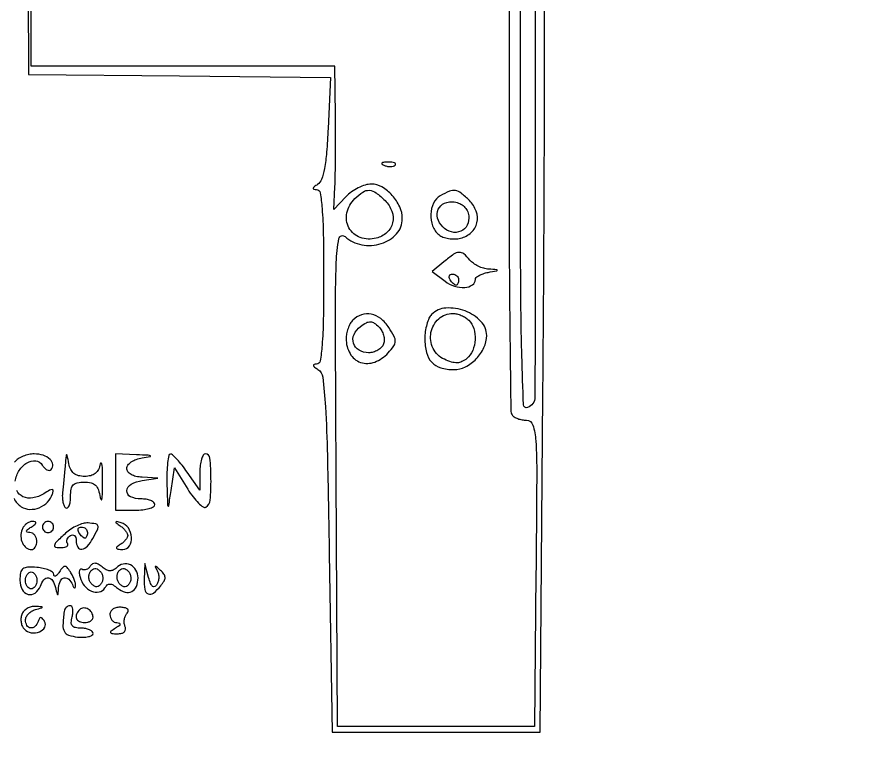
# Model space of a CAD drawing. Extents: x 21 to 512, y 29 to 785.
# Drawn here: x 160.5 to 312.5, y 222.9 to 354.7 of the extents above; entities that cross this region are included whole.
import ezdxf

# ---------------------------------------------------------------- set-up
doc = ezdxf.new("R2010")
doc.units = 0
doc.header["$MEASUREMENT"] = 0

msp = doc.modelspace()

# ---------------------------------------------------------------- linework, layer by layer
for points in [[(291.537705, 95.946429, -0.000003), (280.018619, 95.954561, -0.000002), (266.451701, 95.964286, -0.000002), (253.030786, 95.974017, -0.000004), (242, 95.982143)], [(162.243552, 418.25), (162.5, 344.5), (189.371527, 344.233438), (216.243055, 343.966875), (215.809989, 334.90893, -0.008711), (215.532477, 330.658354, -0.025749), (215.141403, 327.759654, -0.035564), (214.632909, 325.822382, -0.171363), (213.938462, 324.940805, 0.019073), (213.314744, 324.511995, 0.184418), (213.145574, 324.245508, 0.409411), (213.258338, 324.071995, 0.051311), (213.75, 324.015313, -0.364358), (214.388262, 323.465524, -0.020133), (214.729592, 320.65025, -0.01641), (214.943492, 316.157589, -0.00369), (215, 308.5, -0.00369), (214.943492, 300.842411, -0.01641), (214.729592, 296.34975, -0.020133), (214.388262, 293.534476, -0.364358), (213.75, 292.984687, 0.065402), (213.296465, 292.919447, 0.408561), (213.190673, 292.735353, 0.168856), (213.380562, 292.450951, 0.021091), (214, 292.022277, -0.227996), (214.864446, 290.641261, -0.012484), (215.316054, 285.402209, -0.009854), (215.67421, 276.738013, -0.00147), (216, 259.28759), (216.5, 227.5), (235, 227.5), (253.5, 227.5), (254, 287.5, 0.000693), (254.171707, 312.217639, 0.000699), (254.274326, 336.870557, 0.000681), (254.30448, 358.351536, 0.002827)], [(252.584984, 390.900741, -0.000348), (252.621118, 339.000239, -0.000348), (252.584982, 287.099805, -0.322411), (251.25, 285.250138, -0.499512), (250.545504, 285.736949, -0.00321), (250.254424, 294.501475, -0.005651), (250.050644, 307.666161, -0.001044), (250, 331.916667), (250, 379)], [(248.007735, 377), (247.979193, 330.944432, 0.001187), (248.010302, 313.219763, 0.00192), (248.130495, 298.14026, 0.000282), (248.296055, 284.763054, 0.135988), (248.534343, 283.944432, 0.116817), (248.897353, 283.58197, 0.049083), (249.52146, 283.277427, 0.04498), (250.28316, 283.069906, 0.044051), (251.075089, 283, -0.331407), (252.224182, 282.144392, -0.057252), (252.730532, 279.302993, -0.016863), (252.899846, 273.311625, -0.001073), (252.766072, 255.75), (252.5, 228.5), (235, 228.5), (217.5, 228.5), (217.23948, 272.914508, -0.000605), (217.106239, 301.537895, -0.01009), (217.26534, 311.044498, -0.036244), (217.732245, 315.29653, -0.587441), (218.818221, 315.664508, 0.139152), (221.788083, 314.196657, 0.122007), (225.252146, 314.405812, 0.135153), (227.970006, 316.154768, 0.184637), (229, 318.848922, 0.107954), (228.539857, 320.955284, 0.075399), (227.201512, 322.995081, 0.077768), (225.371799, 324.48805, 0.13307), (223.482251, 325, 0.075077), (222.407632, 324.837727, 0.04045), (221.161309, 324.339063, 0.039163), (219.946167, 323.611098, 0.049292), (218.957479, 322.75), (216.837047, 320.5), (217.015416, 324.5, 0.007436), (217.078089, 326.610237, 0.002107), (217.112927, 329.895312, 0.002122), (217.120889, 333.606649, 0.002243), (217.096892, 337.25), (217, 346), (190, 346), (163, 346), (163, 361.5)], [(160.179863, 272.143402, -0.102871), (160.888921, 274.069845, -0.118372), (162.282288, 275.441235, -0.166311), (163.806621, 275.769638, -0.227793), (164.974094, 275.02896, 0.050842), (165.373223, 274.513732, 0.082926), (165.8141, 274.1823, 0.118413), (166.223856, 274.080539, 0.200912), (166.545763, 274.212429, 0.229506), (166.856212, 275.10652, 0.177361), (166.384578, 276.039452, 0.112009), (165.160861, 276.754095, 0.076518), (163.563428, 277, 0.0543), (162.588032, 276.893759, 0.042999), (161.575016, 276.577139, 0.044378), (160.676292, 276.11202, 0.078108), (160.050187, 275.560472, 0.135761)], [(159.951899, 269.049068, 0.140321), (161.25, 267.605977, 0.131634), (162.770825, 267.139433, 0.107299), (164.452707, 267.441815, 0.103044), (165.911263, 268.433324, 0.112129), (166.79929, 269.897869, 0.064068), (166.910432, 270.464191, 0.429682), (166.736371, 270.652602, 0.132361), (166.282932, 270.536877, 0.011294), (165.241274, 269.918605, -0.09598), (163.309473, 269.176273, -0.148486), (161.547699, 269.387492, -0.180751), (160.426072, 270.478978, -0.148332)]]:
    msp.add_lwpolyline(points, format="xyb")
for points in [[(225.8125, 328.316886, 0.051402), (226.359369, 328.160852, 0.05415), (226.916927, 328.123424, 0.060344), (227.402231, 328.202593, 0.126455), (227.729167, 328.395833, 0.296942), (227.77538, 328.614691, 0.208169), (227.592839, 328.799335, 0.077125), (227.112848, 328.910055, 0.028489), (226.416667, 328.921053, 0.018894), (225.670344, 328.862007, 0.168741), (225.37858, 328.720685, 0.470617), (225.395823, 328.538436, 0.054073)], [(225.925787, 322.074213, -0.109359), (227.14731, 320.15813, -0.145594), (227.271573, 318.107944, -0.15258), (226.262245, 316.390982, -0.123275), (224.367522, 315.377394, -0.147803), (221.512006, 315.513354, -0.186072), (219.51814, 317.223658, -0.181299), (219.158364, 319.869225, -0.141396), (220.571429, 322.428571, -0.049854), (221.98895, 323.588464, -0.164519), (223.139854, 323.894668, -0.144973), (224.332606, 323.45383, -0.035873)], [(235.75, 322.919901, 0.150693), (234.544816, 321.611213, 0.10212), (234.056445, 319.629116, 0.098849), (234.388384, 317.55924, 0.131246), (235.487014, 316.010777, 0.084804), (236.231449, 315.581055, 0.048168), (237.239924, 315.314876, 0.046262), (238.340674, 315.238431, 0.055754), (239.367522, 315.377394, 0.123275), (241.262245, 316.390982, 0.15258), (242.271573, 318.107944, 0.145594), (242.14731, 320.15813, 0.109359), (240.925787, 322.074213, 0.026729), (239.453461, 323.39701, 0.129859), (238.437552, 323.850974, 0.140208), (237.371805, 323.7261, 0.033056)], [(240.802872, 319.377278, -0.150889), (240.537934, 317.712225, -0.178422), (239.388988, 316.619429, -0.167194), (237.74142, 316.494131, -0.133275), (236.185714, 317.385714, -0.127881), (235.276425, 318.93401, -0.179772), (235.401837, 320.516046, -0.186047), (236.519089, 321.595206, -0.136139), (238.245529, 321.820137, -0.070661), (239.203228, 321.542521, -0.085023), (239.979681, 321.01941, -0.087376), (240.522662, 320.280889, -0.079654)], [(236.409433, 311.185539), (234.318865, 309.437616), (236.590832, 307.723869, 0.083538), (238.282756, 306.843981, 0.092961), (240.106371, 306.610233, 0.130622), (241.469377, 307.05841, 0.25357), (242, 308.037438, -0.21272), (242.154434, 308.384012, -0.055808), (242.660937, 308.746309, -0.04656), (243.388473, 309.068037, -0.03327), (244.25, 309.294267, 0.001134), (245.790843, 309.594673, 0.299562), (245.88351, 309.685783, 0.4565), (245.822528, 309.766884, 0.001413), (244.372445, 309.863818, -0.056722), (243.466575, 310.026081, -0.040307), (242.504173, 310.400622, -0.040795), (241.631899, 310.915519, -0.065914), (241, 311.5, 0.044066), (239.926257, 312.583665, 0.194996), (239.089897, 312.857825, 0.138886), (238.122947, 312.510984, 0.018993)], [(239, 308, -0.042167), (238.967655, 307.617151, -0.061769), (238.870461, 307.29375, -0.081139), (238.727648, 307.07446, -0.210953), (238.559017, 307, -0.151918), (238.34829, 307.065539, -0.038439), (238.066025, 307.29375, -0.035638), (237.768994, 307.617226, -0.029505), (237.5, 308, -0.082592), (237.343488, 308.3821, -0.161196), (237.3746, 308.70625, -0.182303), (237.586039, 308.921712, -0.108972), (237.940983, 309, -0.093332), (238.345238, 308.923877, -0.09642), (238.688914, 308.70625, -0.099167), (238.918938, 308.381556, -0.105053)], [(234.2, 301.8, 0.093371), (233.738524, 301.124296, 0.035226), (233.3525, 300.041875, 0.033385), (233.088524, 298.774826, 0.034678), (233, 297.5, 0.061158), (233.304993, 295.015865, 0.127577), (234.229906, 293.315203, 0.134331), (235.826831, 292.332081, 0.071314), (238.143296, 292, 0.117549), (240.219036, 292.494842, 0.083953), (242.148499, 293.918147, 0.082912), (243.52268, 295.917006, 0.109644), (244, 298.067519, 0.196143), (242.972706, 300.585507, 0.108461), (240.150366, 302.43454, 0.106301), (236.76521, 302.953419, 0.183439)], [(220.2, 300.8, 0.070395), (219.740024, 300.188407, 0.038897), (219.3525, 299.335625, 0.037889), (219.088285, 298.392078, 0.049362), (219, 297.5, 0.130374), (219.706054, 294.838218, 0.18364), (221.582644, 293.292575, 0.1745), (224.092337, 293.342173, 0.118032), (226.476811, 294.974377, 0.028448), (227.474948, 296.212015, 0.149216), (227.751344, 297.030801, 0.132474), (227.540208, 297.916152, 0.020633), (226.608746, 299.474377, 0.077764), (225.154351, 301.082459, 0.119655), (223.46645, 301.881521, 0.135129), (221.750036, 301.770381, 0.11351)], [(240.8, 300.8, -0.12293), (241.702784, 299.296542, -0.086312), (241.947899, 297.328943, -0.0862), (241.514217, 295.39171, -0.122066), (240.470386, 293.975423, -0.064112), (239.599288, 293.423598, -0.100504), (238.740143, 293.216725, -0.083206), (237.753986, 293.345727, -0.032867), (236.470386, 293.831539, -0.174158), (234.481705, 295.769116, -0.161039), (234.099315, 298.600941, -0.166126), (235.477761, 301.040253, -0.183828), (238, 302, -0.062206), (238.700322, 301.912533, -0.039117), (239.4825, 301.6475, -0.038823), (240.223325, 301.259462, -0.056383)], [(225.668129, 296.577541, -0.10124), (225.283005, 295.974306, -0.06681), (224.634655, 295.463403, -0.063381), (223.833823, 295.117835, -0.07031), (223, 295, -0.133749), (221.297696, 295.463658, -0.185947), (220.324633, 296.688704, -0.18323), (220.417535, 298.264878, -0.130257), (221.542025, 299.654388, -0.031597), (222.601832, 300.331, -0.132098), (223.329976, 300.511004, -0.148669), (224.001507, 300.291814, -0.043708), (224.841249, 299.587322, -0.069349), (225.343749, 298.922076, -0.060155), (225.674944, 298.1124, -0.062858), (225.793387, 297.28724, -0.096151)], [(169.052849, 275, -0.001636), (168.950479, 273.876337, -0.001022), (168.823595, 272.561, -0.001025), (168.693259, 271.265405, -0.001866), (168.580666, 270.20766, 0.035744), (168.545571, 269.292282, 0.042931), (168.647795, 268.43692, 0.048201), (168.859654, 267.754655, 0.156205), (169.164, 267.398643, 0.317807), (169.480434, 267.418239, 0.126924), (169.754425, 267.785451, 0.065969), (169.940798, 268.495236, 0.031268), (170, 269.440983, -0.043003), (170.111934, 270.740062, -0.148164), (170.487745, 271.487114, -0.15525), (171.202615, 271.879951, -0.048647), (172.433578, 272, -0.057778), (173.648401, 271.859149, -0.134975), (174.4452, 271.424698, -0.121485), (174.958344, 270.608936, -0.042367), (175.283746, 269.25, 0.125799), (175.437536, 268.886886, 0.660717), (175.581972, 268.923438, 0.031747), (175.683705, 270.029481, 0.006442), (175.713986, 272, 0.006874), (175.691638, 273.983575, 0.025861), (175.596324, 275.223437, 0.35005), (175.449101, 275.365888, 0.386714), (175.294267, 275.25, -0.064851), (174.956929, 274.231365, -0.111347), (174.403305, 273.534147, -0.109216), (173.59567, 273.133658, -0.060768), (172.5, 273, -0.060768), (171.40433, 273.133658, -0.109216), (170.596695, 273.534147, -0.111347), (170.043071, 274.231365, -0.064851), (169.705733, 275.25, 0.001832), (169.408771, 276.761944, 0.464347), (169.302967, 276.82026, 0.285382), (169.206219, 276.692762, 0.001388)], [(178, 272), (178, 267), (181.5, 267, 0.027026), (182.841111, 267.072542, 0.042582), (183.971875, 267.29375, 0.052312), (184.767902, 267.614308, 0.277684), (185, 268, 0.226478), (184.817169, 268.382936, 0.074992), (184.265625, 268.70625, 0.057076), (183.457356, 268.926884, 0.038131), (182.5, 269, -0.105443), (180.651681, 269.394168, -0.316627), (180.026296, 270.443896, -0.253285), (180.782052, 271.617491, -0.088277), (182.75, 272.283746), (185.5, 272.700336), (182.75, 272.850168, -0.04314), (181.630892, 273.008624, -0.07402), (180.755698, 273.352773, -0.1001), (180.198679, 273.843252, -0.163766), (180, 274.433578, -0.169155), (180.202922, 275.016226, -0.077226), (180.802218, 275.570484, -0.062869), (181.690785, 276.018114, -0.047721), (182.75, 276.283746, 0.005737), (184.188426, 276.518563, 0.703743), (184.210683, 276.647423, 0.117172), (183.82971, 276.757833, 0.002217), (181.75, 276.850168), (178, 277)], [(187.141905, 271.75, 0.000614), (187.245861, 268.071204, 0.128435), (187.345802, 267.730014, 0.700731), (187.466732, 267.75353, 0.00136), (187.891905, 270.5), (188.5, 274.5), (190.83541, 270.743769, 0.022935), (191.796631, 269.345117, 0.036662), (192.753454, 268.256973, 0.042038), (193.586398, 267.566415, 0.298891), (194.08541, 267.552786, 0.239141), (194.849087, 268.804669, 0.021836), (194.979342, 272.565024, 0.020615), (194.792618, 276.27677, 0.387665), (194, 277, 0.266317), (193.615069, 276.779321, 0.057556), (193.29375, 276.049449, 0.045697), (193.072649, 275.003864, 0.029274), (193, 273.764082), (193, 270.528163), (190.75, 273.746801, 0.014331), (189.833498, 274.980973, 0.020046), (188.940625, 276.02504, 0.016852), (188.156068, 276.816077, 0.18527), (187.75, 276.982719, 0.366428), (187.460993, 276.749282, 0.018303), (187.261997, 275.452736, 0.022277), (187.141479, 273.761626, 0.013406)], [(161.380002, 263.547887, 0.098867), (161.172515, 262.334164, 0.103931), (161.4542, 261.157114, 0.119741), (162.138825, 260.311126, 0.164481), (163.059017, 260, 0.156819), (163.417907, 260.1154, 0.097386), (163.723586, 260.440625, 0.079459), (163.929934, 260.926402, 0.06085), (164, 261.5, 0.081749), (163.905509, 262.07407, 0.09112), (163.632812, 262.563873, 0.099323), (163.226808, 262.894248, 0.118755), (162.75, 263.015313, -0.066727), (162.295085, 263.081977, -0.405416), (162.1875, 263.269141, -0.167501), (162.378141, 263.559769, -0.021149), (163, 264, 0.01849), (163.657281, 264.460081, 0.178005), (163.838626, 264.742512, 0.412224), (163.723629, 264.924505, 0.053381), (163.218615, 264.984687, 0.101514), (162.687119, 264.882257, 0.067756), (162.149951, 264.568944, 0.064305), (161.688788, 264.101868, 0.071167)], [(165, 264, 0.099038), (165.076342, 263.618362, 0.097945), (165.29375, 263.29375, 0.097945), (165.618362, 263.076342, 0.099038), (166, 263, 0.099038), (166.381638, 263.076342, 0.097945), (166.70625, 263.29375, 0.097945), (166.923658, 263.618362, 0.099038), (167, 264, 0.099038), (166.923658, 264.381638, 0.097945), (166.70625, 264.70625, 0.097945), (166.381638, 264.923658, 0.099038), (166, 265, 0.099038), (165.618362, 264.923658, 0.097945), (165.29375, 264.70625, 0.097945), (165.076342, 264.381638, 0.099038)], [(169.112737, 262.890404, 0.006355), (167.462862, 261.31367, 0.136834), (167.129723, 260.736355, 0.444632), (167.341875, 260.416303, 0.037183), (168.456011, 260.333333, 0.052244), (168.980351, 260.388271, 0.113411), (169.345574, 260.557827, 0.18716), (169.495827, 260.808341, 0.182949), (169.439699, 261.097568, -0.132021), (169.337897, 261.437411, -0.100584), (169.404663, 261.821818, -0.087971), (169.630859, 262.192454, -0.073577), (169.983688, 262.489919, -0.136093), (170.36964, 262.602176, -0.190788), (170.701458, 262.475564, -0.140899), (170.925389, 262.109731, -0.067432), (171, 261.559017, 0.126187), (171.288951, 260.432316, 0.307857), (172.015765, 260.061836, 0.179151), (173.011594, 260.580829, 0.061181), (173.964816, 261.934259, 0.010175), (174.829016, 263.631151, 0.189179), (174.874279, 264.21969, 0.284601), (174.497181, 264.549815, 0.022341), (173.112737, 264.716555, 0.086388), (172.238382, 264.631331, 0.039712), (171.159241, 264.238765, 0.037778), (170.060513, 263.633098, 0.042702)], [(178.83541, 264.214328, -0.035619), (179.346424, 263.798113, -0.038592), (179.778544, 263.323846, -0.041858), (180.079181, 262.863088, -0.124247), (180.17082, 262.5, -0.127589), (180.078157, 262.142779, -0.04526), (179.778544, 261.703016, -0.04133), (179.346394, 261.258363, -0.03804), (178.83541, 260.877116, 0.025132), (178.227605, 260.447576, 0.369901), (178.180216, 260.209829, 0.251609), (178.42933, 260.051567, 0.016145), (179.319551, 260.015313, 0.256375), (180.468393, 260.633302, 0.162086), (180.860292, 262.143162, 0.131471), (180.286038, 263.825932, 0.181224), (179, 264.747803, 0.007114), (178.194812, 264.95267, 0.395492), (178.070876, 264.881987, 0.318503), (178.12109, 264.729146, 0.006093)], [(173, 263, -0.042167), (172.967655, 262.617151, -0.061769), (172.870461, 262.29375, -0.081139), (172.727648, 262.07446, -0.210953), (172.559017, 262, -0.151918), (172.34829, 262.065539, -0.038439), (172.066025, 262.29375, -0.035638), (171.768994, 262.617226, -0.029505), (171.5, 263, -0.082592), (171.343488, 263.3821, -0.161196), (171.3746, 263.70625, -0.182303), (171.586039, 263.921712, -0.108972), (171.940983, 264, -0.093332), (172.345238, 263.923877, -0.09642), (172.688914, 263.70625, -0.099167), (172.918938, 263.381556, -0.105053)], [(161, 254.515884, 0.119395), (161.395829, 252.881876, 0.208752), (162.456652, 252.017215, 0.235092), (163.70729, 252.257113, 0.139156), (164.638374, 253.5, -0.079483), (165.283808, 254.614213, -0.25013), (166.055036, 254.937487, -0.236548), (166.787534, 254.480452, -0.073329), (167.310674, 253.25, 0.001923), (167.622879, 252.073823, 0.339035), (167.719237, 252, 0.392517), (167.801199, 252.076061, 0.002113), (167.883999, 253.25, -0.097272), (168.194042, 254.4149, -0.233014), (168.882458, 254.947948, -0.247301), (169.689322, 254.712561, -0.105019), (170.337719, 253.75, 0.027081), (170.537518, 253.32303, 0.167635), (170.712635, 253.160937, 0.426864), (170.842674, 253.214739, 0.077169), (170.90574, 253.5, 0.075942), (170.862694, 253.987648, 0.028346), (170.66143, 254.646875, 0.0273), (170.356874, 255.352267, 0.029693), (169.984687, 256, 0.02521), (169.389057, 256.814678, 0.226004), (169, 257, 0.226004), (168.610943, 256.814678, 0.02521), (168.015313, 256, -0.02984), (167.634137, 255.488644, -0.109737), (167.315379, 255.24533, -0.330567), (167.112449, 255.287554, -0.18), (167.015313, 255.537292, 0.234477), (166.801845, 255.951978, 0.059393), (166.123248, 256.337029, 0.047908), (165.150089, 256.639909, 0.032496), (164, 256.803177, 0.02684), (162.339521, 256.84035, 0.156285), (161.525391, 256.551128, 0.189358), (161.116522, 255.876855, 0.04273)], [(173.519929, 257.032246, -0.077134), (173.205371, 256.664452, -0.089891), (172.80907, 256.432254, -0.100771), (172.394292, 256.369638, -0.1263), (172.02416, 256.485068, 0.253709), (171.756813, 256.500227, 0.228803), (171.581002, 256.283103, 0.089601), (171.55472, 255.778649, 0.032288), (171.691801, 255.070555, 0.107688), (172.451731, 253.575739, 0.11928), (173.741467, 252.598362, 0.154039), (175.094571, 252.455259, 0.207116), (176.093835, 253.151828, -0.073213), (176.543529, 253.686005, -0.18914), (177.008564, 253.856297, -0.136188), (177.574055, 253.68536, -0.032127), (178.37998, 253.099608, 0.1026), (179.70042, 252.398282, 0.191473), (180.887588, 252.510935, 0.183016), (181.710215, 253.419507, 0.093715), (182, 254.952028, 0.130319), (181.633511, 256.334267, 0.153968), (180.644891, 257.249561, 0.162429), (179.352878, 257.404459, 0.146707), (178.164237, 256.764237, -0.077772), (177.582946, 256.340261, -0.131988), (176.998175, 256.214107, -0.113071), (176.364771, 256.392937, -0.048129), (175.631409, 256.89094, 0.041359), (174.935158, 257.377619, 0.115651), (174.369334, 257.550854, 0.163477), (173.905687, 257.428871, 0.109401)], [(183.09968, 254.75, 0.046916), (183.207266, 252.882072, 0.263137), (183.802832, 252.123979, 0.274086), (184.736111, 252.260023, 0.049613), (186.035174, 253.542382, 0.037313), (186.639635, 254.392427, 0.138975), (186.811402, 255.0195, 0.154994), (186.620434, 255.60286, 0.050035), (186.010914, 256.292382, 0.00483), (185.309181, 256.929608, 0.202263), (185.120517, 256.993906, 0.538522), (185.064552, 256.894354, 0.009532), (185.412313, 256.25, -0.078246), (185.625459, 255.679913, -0.056547), (185.685624, 255.002961, -0.056362), (185.592492, 254.327093, -0.076156), (185.351722, 253.760081, -0.128264), (184.970272, 253.396012, -0.313516), (184.603348, 253.433075, -0.124477), (184.246864, 253.937914, -0.023927), (183.892385, 255.010081), (183.19936, 257.5)], [(164, 254.5, -0.064853), (163.925306, 253.926543, -0.082425), (163.70625, 253.440625, -0.098894), (163.381354, 253.115568, -0.148195), (163, 253, -0.148195), (162.618646, 253.115568, -0.098894), (162.29375, 253.440625, -0.082425), (162.074694, 253.926543, -0.064853), (162, 254.5, -0.064853), (162.074694, 255.073457, -0.082425), (162.29375, 255.559375, -0.098894), (162.618646, 255.884432, -0.148195), (163, 256, -0.148195), (163.381354, 255.884432, -0.098894), (163.70625, 255.559375, -0.082425), (163.925306, 255.073457, -0.064853)], [(175.5, 254, -0.074012), (175.119849, 253.549884, -0.156529), (174.705698, 253.369302, -0.15302), (174.257119, 253.461657, -0.06978), (173.774265, 253.825735, -0.088981), (173.446886, 254.29624, -0.076381), (173.281199, 254.876926, -0.077007), (173.298118, 255.476023, -0.093176), (173.5, 256, -0.074012), (173.880151, 256.450116, -0.156529), (174.294302, 256.630698, -0.15302), (174.742881, 256.538343, -0.06978), (175.225735, 256.174265, -0.088981), (175.553114, 255.70376, -0.076381), (175.718801, 255.123074, -0.077007), (175.701882, 254.523977, -0.093176)], [(180.5, 254, -0.074012), (180.119849, 253.549884, -0.156529), (179.705698, 253.369302, -0.15302), (179.257119, 253.461657, -0.06978), (178.774265, 253.825735, -0.088981), (178.446886, 254.29624, -0.076381), (178.281199, 254.876926, -0.077007), (178.298118, 255.476023, -0.093176), (178.5, 256, -0.074012), (178.880151, 256.450116, -0.156529), (179.294302, 256.630698, -0.15302), (179.742881, 256.538343, -0.06978), (180.225735, 256.174265, -0.088981), (180.553114, 255.70376, -0.076381), (180.718801, 255.123074, -0.077007), (180.701882, 254.523977, -0.093176)], [(161.335833, 248.432783, 0.074237), (161.185342, 247.754091, 0.061205), (161.224105, 247.012925, 0.062849), (161.437225, 246.324073, 0.090199), (161.8, 245.8, 0.164191), (163.012719, 245.19928, 0.127093), (164.486009, 245.374518, 0.174562), (165.403385, 246.174036, 0.271885), (165.380297, 247.193683, 0.028056), (164.983192, 247.762253, 0.228578), (164.70621, 247.897966, 0.281546), (164.467897, 247.75423, 0.039379), (164.233582, 247.200746, -0.117166), (163.68198, 246.311114, -0.22449), (162.907433, 246.036387, -0.24373), (162.252773, 246.464315, -0.129139), (162, 247.426676, -0.112012), (162.131478, 248.006208, -0.075733), (162.514062, 248.568604, -0.07028), (163.081133, 249.028982, -0.071619), (163.75, 249.310674, 0.00218), (164.903211, 249.617417, 0.354061), (164.975405, 249.717293, 0.376975), (164.892099, 249.802233, 0.002269), (163.718615, 249.883999, 0.082976), (162.992701, 249.810764, 0.070347), (162.283852, 249.505554, 0.071661), (161.699336, 249.023015, 0.093065)], [(168.875, 249, 0.018177), (168.657356, 246.533293, 0.13351), (168.906226, 245.387029, 0.199623), (169.652764, 244.761431, 0.049341), (171.25, 244.429636, 0.031892), (172.30374, 244.384874, 0.051761), (173.192187, 244.496276, 0.070284), (173.802538, 244.73196, 0.271907), (174, 245.06822, 0.211229), (173.84244, 245.424539, 0.081034), (173.37824, 245.726289, 0.061684), (172.693723, 245.931661, 0.042092), (171.883369, 246, -0.047795), (170.867031, 246.097375, -0.178606), (170.326936, 246.42445, -0.183395), (170.136971, 247.017416, -0.050807), (170.289749, 248, 0.040966), (170.424365, 248.766322, 0.070464), (170.392877, 249.4125, 0.106581), (170.210205, 249.842465, 0.24384), (169.90638, 250, 0.105693), (169.550847, 249.923996, 0.087407), (169.22953, 249.70625, 0.083777), (168.991244, 249.381948, 0.08575)], [(171.63948, 249.306147, 0.094876), (171.086489, 248.491235, 0.1934), (171.067517, 247.730754, 0.202875), (171.575357, 247.193711, 0.103624), (172.5, 247, 0.06085), (173.073598, 247.070066, 0.079459), (173.559375, 247.276414, 0.097386), (173.8846, 247.582093, 0.156819), (174, 247.940983, 0.139398), (173.764316, 248.769921, 0.123736), (173.119339, 249.396031, 0.139481), (172.316568, 249.598585, 0.191124)], [(177, 248.437851, 0.085429), (177.094703, 247.887615, 0.092637), (177.367188, 247.417871, 0.099023), (177.773143, 247.100842, 0.113828), (178.25, 246.984687, -0.066727), (178.704915, 246.918023, -0.405416), (178.8125, 246.730859, -0.167501), (178.621859, 246.440231, -0.021149), (178, 246, 0.013207), (177.191591, 245.446764, 0.334733), (177.117633, 245.206158, 0.300573), (177.330743, 245.047809, 0.011705), (178.356989, 245.015313, 0.058976), (179.105694, 245.097678, 0.143703), (179.584816, 245.367465, 0.181969), (179.775955, 245.804237, 0.105114), (179.685134, 246.378145, -0.072251), (179.550779, 246.972939, -0.060812), (179.578935, 247.618757, -0.062888), (179.757526, 248.2158, -0.092546), (180.066238, 248.666238, 0.140533), (180.274693, 249.042287, 0.260928), (180.179975, 249.36733, 0.136281), (179.746717, 249.607339, 0.039972), (178.988093, 249.725944, 0.067296), (178.210221, 249.679837, 0.095616), (177.569632, 249.420817, 0.114993), (177.151295, 248.986723, 0.1353)]]:
    msp.add_lwpolyline(points, format="xyb", close=True)

doc.saveas('drawing.dxf')
